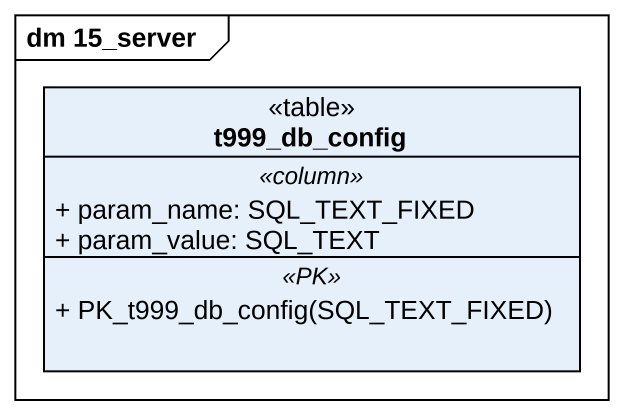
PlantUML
@startuml
mainframe dm 15_server
hide circle
hide empty members
skinparam classAttributeIconSize 0
class t999_db_config <<table>> {
  .. <<column>> ..
  + param_name: SQL_TEXT_FIXED
  + param_value: SQL_TEXT
  .. <<PK>> ..
  + PK_t999_db_config(SQL_TEXT_FIXED)
}
@enduml
